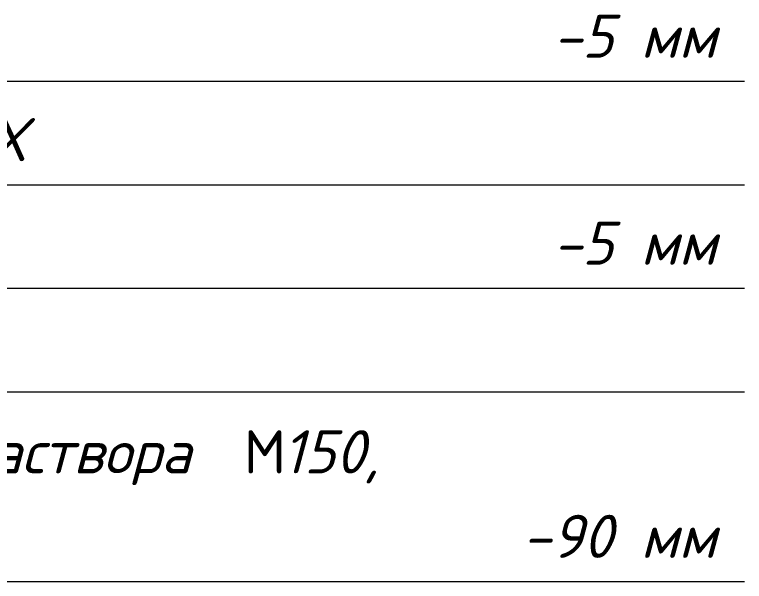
# Model space of a CAD drawing. Header units: millimetres. Extents: x -2951072 to 8268522, y -652067 to -630209.
# Drawn here: x 2674796 to 2679031, y -633520 to -630234 of the extents above; entities that cross this region are included whole.
import ezdxf

# ---------------------------------------------------------------- set-up
doc = ezdxf.new("R2010")
doc.units = ezdxf.units.MM
doc.header["$LTSCALE"] = 20
doc.layers.add('ANNO-TEXT', color=251, linetype='Continuous')
doc.layers.add('Типовые аннотации', color=7, linetype='Continuous', lineweight=18)
doc.styles.add('PDF ISOCPEUR Italic', font='isocpeui.ttf')

# ---------------------------------------------------------------- blocks, each defined once
blk = doc.blocks.new('010_ФлажокПирогаКонструкции_ТиповАннот_ - Тип пола 8_2-1512675-_О__Р__1-1_')
at = {"layer": 'Типовые аннотации', "lineweight": 20}
for p, q in [((33505, 13500), (43505, 13500)), ((33505, 12900), (43505, 12900)), ((33505, 12300), (43505, 12300)), ((33505, 11700), (43505, 11700)), ((33505, 10600), (43505, 10600))]:
    blk.add_line(p, q, dxfattribs=at)

msp = doc.modelspace()

# ---------------------------------------------------------------- block references
at = {"layer": 'ANNO-TEXT', "color": 7, "lineweight": 0}
msp.add_blockref('010_ФлажокПирогаКонструкции_ТиповАннот_ - Тип пола 8_2-1512675-_О__Р__1-1_', (2635525.5, -644120.2), dxfattribs=at)

# ---------------------------------------------------------------- texts
at = {"layer": 'ANNO-TEXT', "color": 7, "lineweight": 0, "char_height": 250, "width": 1028.823, "attachment_point": 1, "line_spacing_factor": 1.022761, "style": 'PDF ISOCPEUR Italic'}
for s, insert in [('-5 ', (2677918.4, -630233.8)), ('мм', (2678427.7, -630233.8)), ('ПВХ', (2674226.7, -630833.8)), ('-5 ', (2677918.4, -631433.8)), ('мм', (2678427.7, -631433.8)), ('\\fISOCPEUR|b0|i0|c204|p34|;М', (2676125.1, -632643.8)), ('150,', (2676350, -632643.8)), ('раствора', (2674484.7, -632643.8)), ('-90 ', (2677739.4, -633133.8)), ('мм', (2678427.3, -633133.8))]:
    msp.add_mtext(s, dxfattribs=dict(at, insert=insert))

doc.saveas('drawing.dxf')
